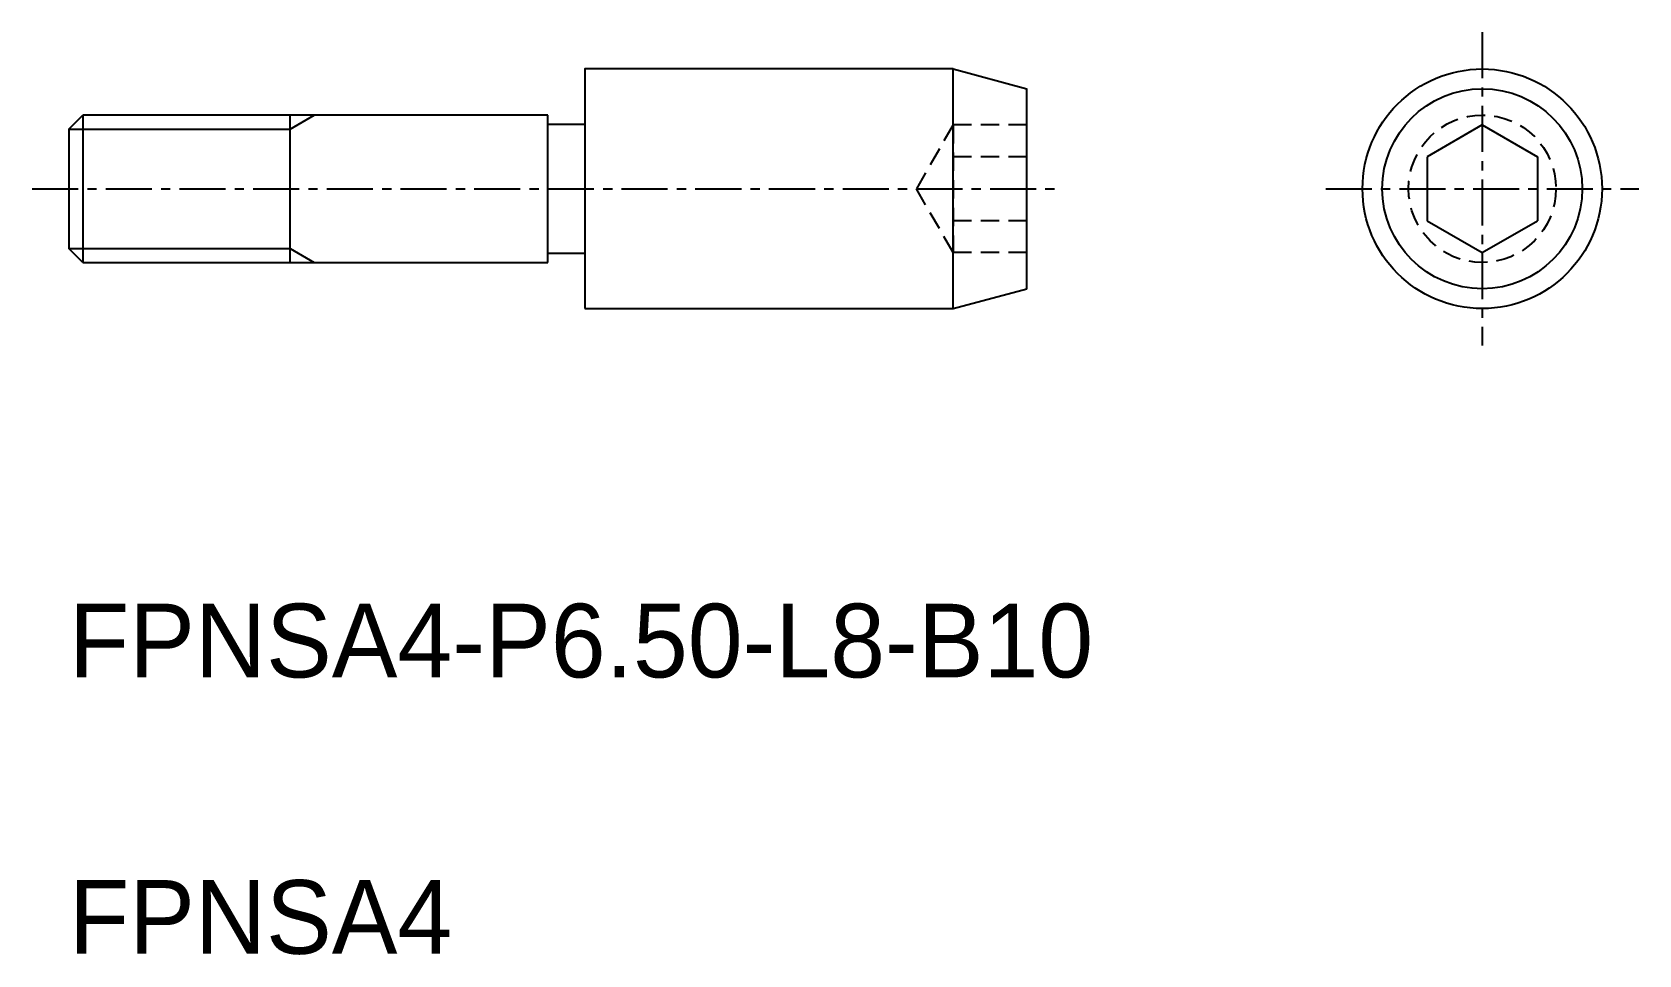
# Model space of a CAD drawing. Extents: x -1695.2 to -1651.6, y -466.4 to -441.3.
import ezdxf

# ---------------------------------------------------------------- set-up
doc = ezdxf.new("R2010")
doc.units = 0
doc.linetypes.add('CENTER', pattern=[2, 1.25, -0.25, 0.25, -0.25])
doc.linetypes.add('DASHED', pattern=[0.75, 0.5, -0.25])
doc.layers.get('0').update_dxf_attribs({"linetype": 'CONTINUOUS'})
doc.layers.add('CENTER', color=1, linetype='CENTER')

msp = doc.modelspace()

# ---------------------------------------------------------------- linework, layer by layer
at = {"color": 7, "linetype": 'CONTINUOUS'}
for p, q in [((-1670.185, -442.33), (-1668.185, -442.866)), ((-1668.185, -448.294), (-1668.185, -442.866)), ((-1694.185, -443.959), (-1693.806, -443.58)), ((-1681.185, -443.58), (-1693.806, -443.58)), ((-1693.806, -443.58), (-1693.806, -447.58)), ((-1688.185, -447.58), (-1688.185, -443.58)), ((-1681.185, -447.58), (-1681.185, -443.58)), ((-1655.825, -443.848), (-1657.325, -444.714)), ((-1655.825, -443.848), (-1654.325, -444.714)), ((-1694.185, -443.959), (-1694.185, -447.201)), ((-1657.325, -444.714), (-1657.325, -446.446)), ((-1654.325, -444.714), (-1654.325, -446.446)), ((-1657.325, -446.446), (-1655.825, -447.312)), ((-1655.825, -447.312), (-1654.325, -446.446)), ((-1656.95, -446.663), (-1656.95, -446.663)), ((-1656.575, -446.879), (-1656.575, -446.879)), ((-1693.806, -447.58), (-1694.185, -447.201)), ((-1693.806, -447.58), (-1681.185, -447.58)), ((-1670.185, -448.83), (-1668.185, -448.294))]:
    msp.add_line(p, q, dxfattribs=at)
at = {"color": 3}
for p, q in [((-1688.185, -443.959), (-1687.528, -443.58)), ((-1694.185, -443.959), (-1688.185, -443.959)), ((-1694.185, -447.201), (-1688.185, -447.201)), ((-1688.185, -447.201), (-1687.528, -447.58))]:
    msp.add_line(p, q, dxfattribs=at)
for p, q in [((-1681.185, -443.83), (-1680.185, -443.83)), ((-1681.185, -447.33), (-1680.185, -447.33))]:
    msp.add_line(p, q)
at = {"color": 3, "linetype": 'DASHED'}
for p, q in [((-1670.185, -443.848), (-1671.185, -445.58)), ((-1670.185, -443.848), (-1670.185, -447.312)), ((-1668.185, -443.848), (-1670.185, -443.848)), ((-1668.185, -444.714), (-1670.185, -444.714)), ((-1670.185, -447.312), (-1671.185, -445.58)), ((-1668.185, -446.446), (-1670.185, -446.446)), ((-1668.185, -447.312), (-1670.185, -447.312))]:
    msp.add_line(p, q, dxfattribs=at)
at = {"color": 7, "linetype": 'CONTINUOUS'}
msp.add_lwpolyline([(-1680.185, -448.83), (-1670.185, -448.83), (-1670.185, -442.33), (-1680.185, -442.33)], close=True, dxfattribs=at)
for radius in [3.25, 2.714]:
    msp.add_circle((-1655.825, -445.58), radius, dxfattribs=at)
at = {"color": 3, "linetype": 'DASHED'}
msp.add_circle((-1655.825, -445.58), 2, dxfattribs=at)
at = {"layer": 'CENTER', "color": 1, "linetype": 'CENTER'}
for p, q in [((-1655.825, -441.33), (-1655.825, -449.83)), ((-1695.185, -445.58), (-1667.185, -445.58)), ((-1660.075, -445.58), (-1651.575, -445.58))]:
    msp.add_line(p, q, dxfattribs=at)

# ---------------------------------------------------------------- texts
for s, p in [('FPNSA4-P6.50-L8-B10', (-1694.185, -458.84)), ('FPNSA4', (-1694.185, -466.34))]:
    msp.add_text(s, height=2).set_placement(p)

doc.saveas('drawing.dxf')
